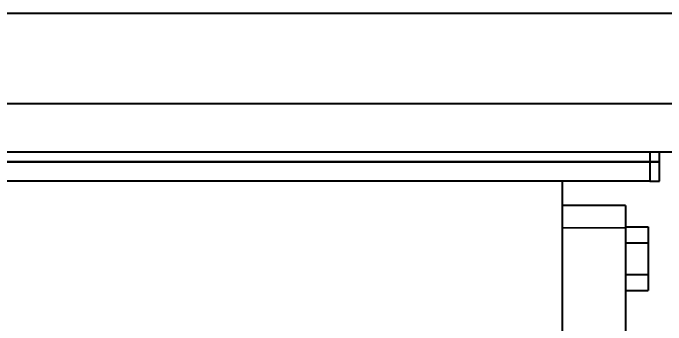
# Model space of a CAD drawing. Header units: millimetres. Extents: x 0 to 3364, y 0 to 2376.
# Drawn here: x 1285.1 to 1487.3, y 965.2 to 1061.7 of the extents above; entities that cross this region are included whole.
import ezdxf

# ---------------------------------------------------------------- set-up
doc = ezdxf.new("R2010")
doc.units = ezdxf.units.MM
doc.header["$LTSCALE"] = 4
doc.layers.add('가시적인 것(ISO)', color=3, linetype='Continuous', lineweight=40, true_color=0x00ff00)
doc.layers.add('가시적인 좁은 것(ISO)', color=3, linetype='Continuous', lineweight=35, true_color=0x00ff00)

msp = doc.modelspace()

# ---------------------------------------------------------------- linework, layer by layer
at = {"layer": '가시적인 것(ISO)'}
for p, q in [((1172.3011, 1061.6988), (1524.3011, 1061.6988)), ((1052.6011, 1033.6988), (1588.0011, 1033.6988)), ((1588.0011, 1018.6988), (1052.6011, 1018.6988)), ((1482.3011, 1018.6988), (1482.3011, 1015.6988)), ((1485.3011, 1015.6988), (1485.3011, 1018.6988)), ((1158.3011, 1015.6988), (1482.3011, 1015.6988)), ((1482.3011, 1015.6988), (1158.3011, 1015.6988)), ((1485.3011, 1015.6988), (1482.3011, 1015.6988)), ((1482.3011, 1015.6988), (1482.3011, 1009.6988)), ((1482.3011, 1015.6988), (1485.3011, 1015.6988)), ((1485.3011, 1009.6988), (1485.3011, 1015.6988)), ((1482.3011, 1009.6988), (1158.3011, 1009.6988)), ((1455.3011, 370.1988), (1455.3011, 1009.6988)), ((1482.3011, 1009.6988), (1485.3011, 1009.6988)), ((1474.8011, 1002.1988), (1455.3011, 1002.1988)), ((1474.8011, 1002.1988), (1474.8011, 995.1988)), ((1474.8011, 995.5137), (1481.8011, 995.5137)), ((1474.8011, 995.1988), (1474.8011, 849.1988)), ((1481.8011, 995.5137), (1481.8011, 990.6063)), ((1474.8011, 990.6063), (1481.8011, 990.6063)), ((1481.8011, 990.6063), (1481.8011, 980.7913)), ((1474.8011, 980.7913), (1481.8011, 980.7913)), ((1481.8011, 980.7913), (1481.8011, 975.8838)), ((1474.8011, 975.8838), (1481.8011, 975.8838))]:
    msp.add_line(p, q, dxfattribs=at)
at = {"layer": '가시적인 좁은 것(ISO)'}
msp.add_line((1455.3011, 995.1988), (1474.8011, 995.1988), dxfattribs=at)

doc.saveas('drawing.dxf')
